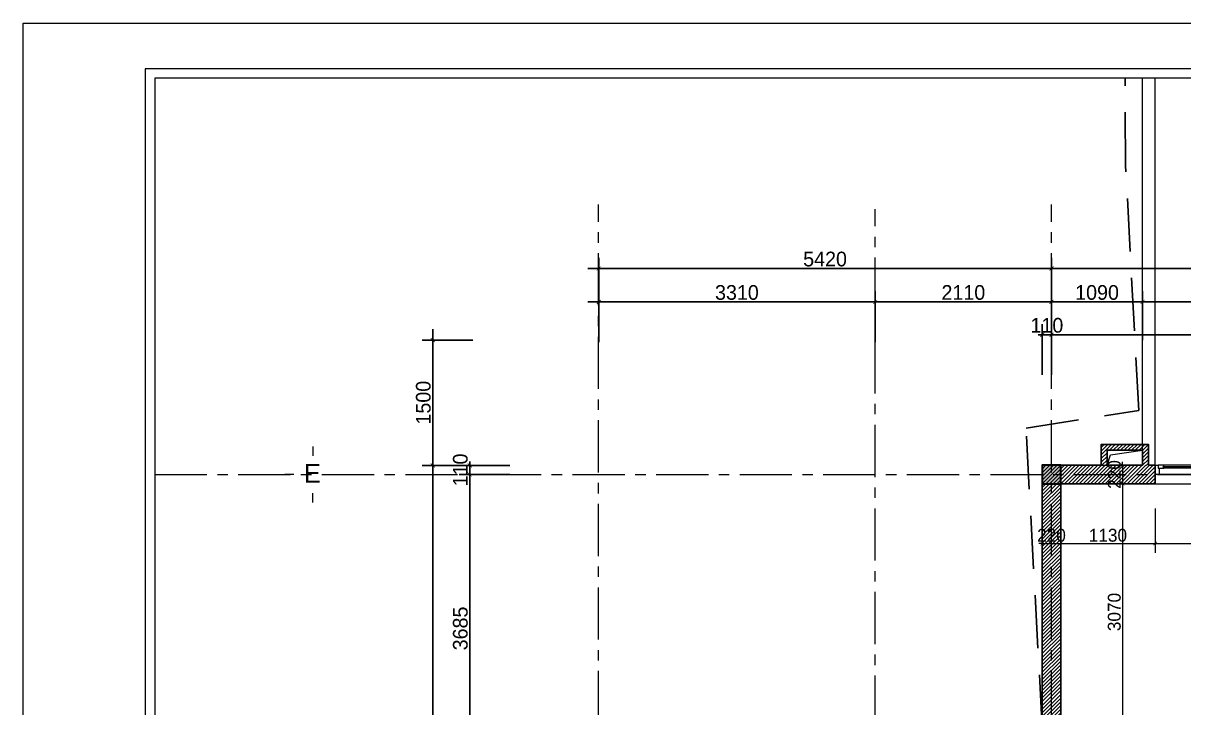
# Model space of a CAD drawing. Header units: millimetres. Extents: x 1832547 to 2001569, y -558009 to -417808.
# Drawn here: x 1876382 to 1890271, y -493127 to -484934 of the extents above; entities that cross this region are included whole.
import ezdxf
from ezdxf.enums import TextEntityAlignment as Align

# ---------------------------------------------------------------- set-up
doc = ezdxf.new("R2010")
doc.units = ezdxf.units.MM
doc.header["$MEASUREMENT"] = 0
doc.linetypes.add('CENTER', pattern=[2, 1.25, -0.25, 0.25, -0.25])
doc.linetypes.add('HIDDEN', pattern=[9.525, 6.35, -3.175])
doc.layers.get('0').update_dxf_attribs({"linetype": 'CONTINUOUS'})
doc.layers.get('DEFPOINTS').update_dxf_attribs({"linetype": 'CONTINUOUS'})
for name, color, linetype, lineweight in [('AUDIT_I_160126172308-0', 7, 'CONTINUOUS', 5), ('CA . CỬA', 251, 'CONTINUOUS', 5), ('CA. TUONG', 30, 'CONTINUOUS', 30), ('CA.cot', 2, 'CONTINUOUS', 35), ('CA.dim 08', 8, 'CONTINUOUS', 13), ('CA.thay 145', 145, 'CONTINUOUS', 18), ('CA.tim 67', 67, 'CENTER', 9), ('CA.vat lieu 08', 8, 'CONTINUOUS', 5), ('NP-CỬA SỔ', 143, 'CONTINUOUS', 15)]:
    doc.layers.add(name, color=color, linetype=linetype, lineweight=lineweight)
doc.styles.add('CA.JSC1', font='Vhavan.ttf', dxfattribs={"width": 0.8})
doc.styles.get("Standard").update_dxf_attribs({"font": 'roman.shx'})
doc.dimstyles.new('CA 70', dxfattribs={"dimscale": 0.7, "dimtxt": 220, "dimasz": 60, "dimexe": 160, "dimexo": 0, "dimgap": 30, "dimtad": 1, "dimdec": 0, "dimrnd": 5, "dimzin": 0, "dimdsep": 46, "dimtxsty": 'Standard', "dimblk": 'ARCHTICK', "dimcen": 0.09, "dimdle": 160, "dimclrd": 256, "dimclre": 256, "dimclrt": 255, "dimadec": 0, "dimazin": 0, "dimtfac": 1, "dimtdec": 0, "dimtix": 1, "dimtmove": 2, "dimatfit": 3, "dimldrblk": 'DOT', "dimfxl": 600, "dimfxlon": 1, "dimtolj": 1, "dimtzin": 0, "dimarcsym": 0})
doc.dimstyles.new('CA 80', dxfattribs={"dimscale": 0.8, "dimtxt": 220, "dimasz": 60, "dimexe": 160, "dimexo": 0, "dimgap": 30, "dimtad": 1, "dimdec": 0, "dimrnd": 5, "dimzin": 0, "dimdsep": 46, "dimtxsty": 'Standard', "dimblk": 'ARCHTICK', "dimcen": 0.09, "dimdle": 160, "dimclrd": 256, "dimclre": 256, "dimclrt": 255, "dimadec": 0, "dimazin": 0, "dimtfac": 1, "dimtdec": 0, "dimtix": 1, "dimtmove": 2, "dimatfit": 3, "dimldrblk": 'DOT', "dimfxl": 600, "dimfxlon": 1, "dimtolj": 1, "dimtzin": 0, "dimarcsym": 0})

# ---------------------------------------------------------------- blocks, each defined once
blk = doc.blocks.new('A$C2d76a15f')
at = {"color": 4, "linetype": 'Continuous', "lineweight": 18}
for p, q in [((27498, 19313), (1212, 19313)), ((1212, 19313), (1212, 453))]:
    blk.add_line(p, q, dxfattribs=at)
for p, q in [((27405, 19220), (1306, 19220)), ((1306, 19220), (1306, 546))]:
    blk.add_line(p, q)
at = {"layer": 'DEFPOINTS', "ltscale": 600}
for p, q in [((0, 0), (0, 19765)), ((0, 19765), (27951, 19765))]:
    blk.add_line(p, q, dxfattribs=at)
blk = doc.blocks.new('_ArchTick')
at = {"color": 1, "linetype": 'ByBlock', "const_width": 0.15}
blk.add_lwpolyline([(-0.5, -0.5), (0.5, 0.5)], dxfattribs=at)
blk = doc.blocks.new('*D783')
at = {"layer": 'CA.dim 08', "lineweight": -2, "transparency": 16777216}
for p, q in [((1888688, -464485), (1888688, -463901)), ((1889778, -464485), (1889778, -463901)), ((1889906, -464029), (1888560, -464029))]:
    blk.add_line(p, q, dxfattribs=at)
at = {"layer": 'DEFPOINTS', "color": 0, "transparency": 16777216}
for p in [(1888688, -464029), (1888688, -464485), (1889778, -464485)]:
    blk.add_point(p, dxfattribs=at)
at = {"layer": 'CA.dim 08', "lineweight": -2, "transparency": 16777216, "xscale": 48, "yscale": 48, "zscale": 48, "rotation": 180}
blk.add_blockref('_ArchTick', (1888688, -464029), dxfattribs=at)
at = {"layer": 'CA.dim 08', "lineweight": -2, "transparency": 16777216, "xscale": 48, "yscale": 48, "zscale": 48}
blk.add_blockref('_ArchTick', (1889778, -464029), dxfattribs=at)
at = {"layer": 'CA.dim 08', "color": 255, "transparency": 16777216, "insert": (1889233, -463917), "char_height": 176, "attachment_point": 5}
blk.add_mtext('\\A1;1090', dxfattribs=at)
blk = doc.blocks.new('_DOT')
at = {"color": 1, "linetype": 'ByBlock'}
blk.add_line((-0.5, 0), (-1, 0), dxfattribs=at)
at = {"color": 1, "linetype": 'ByBlock', "const_width": 0.5}
blk.add_lwpolyline([(-0.25, 0, 1), (0.25, 0, 1)], format="xyb", close=True, dxfattribs=at)
blk = doc.blocks.new('*D786')
at = {"layer": 'CA.dim 08', "lineweight": -2, "transparency": 16777216}
for p, q in [((1889778, -464485), (1889778, -463901)), ((1898248, -464485), (1898248, -463901)), ((1889650, -464029), (1898376, -464029))]:
    blk.add_line(p, q, dxfattribs=at)
at = {"layer": 'DEFPOINTS', "color": 0, "transparency": 16777216}
for p in [(1898248, -464029), (1889778, -464485), (1898248, -464485)]:
    blk.add_point(p, dxfattribs=at)
at = {"layer": 'CA.dim 08', "lineweight": -2, "transparency": 16777216, "xscale": 48, "yscale": 48, "zscale": 48, "rotation": 180}
blk.add_blockref('_ArchTick', (1889778, -464029), dxfattribs=at)
at = {"layer": 'CA.dim 08', "lineweight": -2, "transparency": 16777216, "xscale": 48, "yscale": 48, "zscale": 48}
blk.add_blockref('_ArchTick', (1898248, -464029), dxfattribs=at)
at = {"layer": 'CA.dim 08', "color": 255, "transparency": 16777216, "insert": (1894013, -463917), "char_height": 176, "attachment_point": 5}
blk.add_mtext('\\A1;8470', dxfattribs=at)
blk = doc.blocks.new('*D797')
at = {"layer": 'CA.dim 08', "lineweight": -2, "transparency": 16777216}
for p, q in [((1881726, -469908), (1881726, -465967)), ((1882206, -466095), (1881598, -466095)), ((1882206, -469780), (1881598, -469780))]:
    blk.add_line(p, q, dxfattribs=at)
at = {"layer": 'DEFPOINTS', "color": 0, "transparency": 16777216}
for p in [(1881726, -466095), (1882326, -466095), (1882379, -469780)]:
    blk.add_point(p, dxfattribs=at)
at = {"layer": 'CA.dim 08', "lineweight": -2, "transparency": 16777216, "xscale": 48, "yscale": 48, "zscale": 48}
for p, rotation in [((1881726, -466095), 90), ((1881726, -469780), 270)]:
    blk.add_blockref('_ArchTick', p, dxfattribs=dict(at, rotation=rotation))
at = {"layer": 'CA.dim 08', "color": 255, "transparency": 16777216, "insert": (1881614, -467937), "char_height": 176, "attachment_point": 5, "rotation": 90}
blk.add_mtext('\\A1;3685', dxfattribs=at)
blk = doc.blocks.new('*D798')
at = {"layer": 'CA.dim 08', "lineweight": -2, "transparency": 16777216}
for p, q in [((1881283, -466113), (1881283, -464357)), ((1881763, -464485), (1881155, -464485)), ((1881763, -465985), (1881155, -465985))]:
    blk.add_line(p, q, dxfattribs=at)
at = {"layer": 'DEFPOINTS', "color": 0, "transparency": 16777216}
for p in [(1881283, -464485), (1881883, -464485), (1881883, -465985)]:
    blk.add_point(p, dxfattribs=at)
at = {"layer": 'CA.dim 08', "lineweight": -2, "transparency": 16777216, "xscale": 48, "yscale": 48, "zscale": 48}
for p, rotation in [((1881283, -464485), 90), ((1881283, -465985), 270)]:
    blk.add_blockref('_ArchTick', p, dxfattribs=dict(at, rotation=rotation))
at = {"layer": 'CA.dim 08', "color": 255, "transparency": 16777216, "insert": (1881171, -465235), "char_height": 176, "attachment_point": 5, "rotation": 90}
blk.add_mtext('\\A1;1500', dxfattribs=at)
blk = doc.blocks.new('*D799')
at = {"layer": 'CA.dim 08', "lineweight": -2, "transparency": 16777216}
for p, q in [((1886578, -464509), (1886578, -463901)), ((1888688, -464485), (1888688, -463901)), ((1888816, -464029), (1886450, -464029))]:
    blk.add_line(p, q, dxfattribs=at)
at = {"layer": 'DEFPOINTS', "color": 0, "transparency": 16777216}
for p in [(1886578, -464029), (1886578, -464537), (1888688, -464485)]:
    blk.add_point(p, dxfattribs=at)
at = {"layer": 'CA.dim 08', "lineweight": -2, "transparency": 16777216, "xscale": 48, "yscale": 48, "zscale": 48, "rotation": 180}
blk.add_blockref('_ArchTick', (1886578, -464029), dxfattribs=at)
at = {"layer": 'CA.dim 08', "lineweight": -2, "transparency": 16777216, "xscale": 48, "yscale": 48, "zscale": 48}
blk.add_blockref('_ArchTick', (1888688, -464029), dxfattribs=at)
at = {"layer": 'CA.dim 08', "color": 255, "transparency": 16777216, "insert": (1887633, -463917), "char_height": 176, "attachment_point": 5}
blk.add_mtext('\\A1;2110', dxfattribs=at)
blk = doc.blocks.new('*D800')
at = {"layer": 'CA.dim 08', "lineweight": -2, "transparency": 16777216}
for p, q in [((1888688, -464902), (1888688, -464294)), ((1894688, -464902), (1894688, -464294)), ((1888560, -464422), (1894816, -464422))]:
    blk.add_line(p, q, dxfattribs=at)
at = {"layer": 'DEFPOINTS', "color": 0, "transparency": 16777216}
for p in [(1894688, -464422), (1888688, -464926), (1894688, -464926)]:
    blk.add_point(p, dxfattribs=at)
at = {"layer": 'CA.dim 08', "lineweight": -2, "transparency": 16777216, "xscale": 48, "yscale": 48, "zscale": 48, "rotation": 180}
blk.add_blockref('_ArchTick', (1888688, -464422), dxfattribs=at)
at = {"layer": 'CA.dim 08', "lineweight": -2, "transparency": 16777216, "xscale": 48, "yscale": 48, "zscale": 48}
blk.add_blockref('_ArchTick', (1894688, -464422), dxfattribs=at)
at = {"layer": 'CA.dim 08', "color": 255, "transparency": 16777216, "insert": (1891688, -464310), "char_height": 176, "attachment_point": 5}
blk.add_mtext('\\A1;6000', dxfattribs=at)
blk = doc.blocks.new('*D803')
at = {"layer": 'CA.dim 08', "lineweight": -2, "transparency": 16777216}
for p, q in [((1888688, -464109), (1888688, -463501)), ((1898248, -464109), (1898248, -463501)), ((1898376, -463629), (1888560, -463629))]:
    blk.add_line(p, q, dxfattribs=at)
at = {"layer": 'DEFPOINTS', "color": 0, "transparency": 16777216}
for p in [(1888688, -463629), (1898248, -464410), (1888688, -464926)]:
    blk.add_point(p, dxfattribs=at)
at = {"layer": 'CA.dim 08', "lineweight": -2, "transparency": 16777216, "xscale": 48, "yscale": 48, "zscale": 48, "rotation": 180}
blk.add_blockref('_ArchTick', (1888688, -463629), dxfattribs=at)
at = {"layer": 'CA.dim 08', "lineweight": -2, "transparency": 16777216, "xscale": 48, "yscale": 48, "zscale": 48}
blk.add_blockref('_ArchTick', (1898248, -463629), dxfattribs=at)
at = {"layer": 'CA.dim 08', "color": 255, "transparency": 16777216, "insert": (1893468, -463517), "char_height": 176, "attachment_point": 5}
blk.add_mtext('\\A1;9560', dxfattribs=at)
blk = doc.blocks.new('*D804')
at = {"layer": 'CA.dim 08', "lineweight": -2, "transparency": 16777216}
for p, q in [((1881283, -465857), (1881283, -481813)), ((1881763, -465985), (1881155, -465985)), ((1881763, -481685), (1881155, -481685))]:
    blk.add_line(p, q, dxfattribs=at)
at = {"layer": 'DEFPOINTS', "color": 0, "transparency": 16777216}
for p in [(1882302, -465985), (1881283, -481685), (1882302, -481685)]:
    blk.add_point(p, dxfattribs=at)
at = {"layer": 'CA.dim 08', "lineweight": -2, "transparency": 16777216, "xscale": 48, "yscale": 48, "zscale": 48}
for p, rotation in [((1881283, -465985), 90), ((1881283, -481685), 270)]:
    blk.add_blockref('_ArchTick', p, dxfattribs=dict(at, rotation=rotation))
at = {"layer": 'CA.dim 08', "color": 255, "transparency": 16777216, "insert": (1881148, -473433), "char_height": 176, "attachment_point": 5, "rotation": 90}
blk.add_mtext('\\A1;15700', dxfattribs=at)
blk = doc.blocks.new('*D810')
at = {"layer": 'CA.dim 08', "lineweight": -2, "transparency": 16777216}
for p, q in [((1881726, -465985), (1881726, -465937)), ((1882206, -465985), (1881598, -465985)), ((1882206, -466095), (1881598, -466095)), ((1881726, -466095), (1881726, -465985)), ((1881726, -466095), (1881726, -466143))]:
    blk.add_line(p, q, dxfattribs=at)
at = {"layer": 'DEFPOINTS', "color": 0, "transparency": 16777216}
for p in [(1881726, -465985), (1882326, -465985), (1882326, -466095)]:
    blk.add_point(p, dxfattribs=at)
at = {"layer": 'CA.dim 08', "lineweight": -2, "transparency": 16777216, "xscale": 48, "yscale": 48, "zscale": 48}
for p, rotation in [((1881726, -465985), 270), ((1881726, -466095), 90)]:
    blk.add_blockref('_ArchTick', p, dxfattribs=dict(at, rotation=rotation))
at = {"layer": 'CA.dim 08', "color": 255, "transparency": 16777216, "insert": (1881614, -466040), "char_height": 176, "attachment_point": 5, "rotation": 90}
blk.add_mtext('\\A1;110', dxfattribs=at)
blk = doc.blocks.new('FDBNDFJKBNFJKDNBFD')
at = {"layer": 'CA.vat lieu 08'}
for p, q in [((664804, -453296), (664804, -453401)), ((664594, -453612), (664490, -453612)), ((665015, -453612), (665119, -453612)), ((664804, -453926), (664804, -453821))]:
    blk.add_line(p, q, dxfattribs=at)
blk = doc.blocks.new('*D822')
at = {"layer": 'CA.dim 08', "lineweight": -2, "transparency": 16777216}
for p, q in [((1883269, -464509), (1883269, -463901)), ((1886578, -464509), (1886578, -463901)), ((1883141, -464029), (1886706, -464029))]:
    blk.add_line(p, q, dxfattribs=at)
at = {"layer": 'DEFPOINTS', "color": 0, "transparency": 16777216}
for p in [(1886578, -464029), (1883269, -464526), (1886578, -464526)]:
    blk.add_point(p, dxfattribs=at)
at = {"layer": 'CA.dim 08', "lineweight": -2, "transparency": 16777216, "xscale": 48, "yscale": 48, "zscale": 48, "rotation": 180}
blk.add_blockref('_ArchTick', (1883269, -464029), dxfattribs=at)
at = {"layer": 'CA.dim 08', "lineweight": -2, "transparency": 16777216, "xscale": 48, "yscale": 48, "zscale": 48}
blk.add_blockref('_ArchTick', (1886578, -464029), dxfattribs=at)
at = {"layer": 'CA.dim 08', "color": 255, "transparency": 16777216, "insert": (1884923, -463917), "char_height": 176, "attachment_point": 5}
blk.add_mtext('\\A1;3310', dxfattribs=at)
blk = doc.blocks.new('*D823')
at = {"layer": 'CA.dim 08', "lineweight": -2, "transparency": 16777216}
for p, q in [((1883269, -464109), (1883269, -463501)), ((1888688, -464109), (1888688, -463501)), ((1883141, -463629), (1888816, -463629))]:
    blk.add_line(p, q, dxfattribs=at)
at = {"layer": 'DEFPOINTS', "color": 0, "transparency": 16777216}
for p in [(1888688, -463629), (1883269, -465010), (1888688, -465010)]:
    blk.add_point(p, dxfattribs=at)
at = {"layer": 'CA.dim 08', "lineweight": -2, "transparency": 16777216, "xscale": 48, "yscale": 48, "zscale": 48, "rotation": 180}
blk.add_blockref('_ArchTick', (1883269, -463629), dxfattribs=at)
at = {"layer": 'CA.dim 08', "lineweight": -2, "transparency": 16777216, "xscale": 48, "yscale": 48, "zscale": 48}
blk.add_blockref('_ArchTick', (1888688, -463629), dxfattribs=at)
at = {"layer": 'CA.dim 08', "color": 255, "transparency": 16777216, "insert": (1885978, -463517), "char_height": 176, "attachment_point": 5}
blk.add_mtext('\\A1;5420', dxfattribs=at)
blk = doc.blocks.new('*D824')
at = {"layer": 'CA.dim 08', "lineweight": -2, "transparency": 16777216}
for p, q in [((1888578, -464902), (1888578, -464294)), ((1888688, -464902), (1888688, -464294)), ((1888578, -464422), (1888530, -464422)), ((1888578, -464422), (1888688, -464422)), ((1888688, -464422), (1888736, -464422))]:
    blk.add_line(p, q, dxfattribs=at)
at = {"layer": 'DEFPOINTS', "color": 0, "transparency": 16777216}
for p in [(1888688, -464422), (1888688, -465756), (1888578, -465985)]:
    blk.add_point(p, dxfattribs=at)
at = {"layer": 'CA.dim 08', "lineweight": -2, "transparency": 16777216, "xscale": 48, "yscale": 48, "zscale": 48}
blk.add_blockref('_ArchTick', (1888578, -464422), dxfattribs=at)
at = {"layer": 'CA.dim 08', "lineweight": -2, "transparency": 16777216, "xscale": 48, "yscale": 48, "zscale": 48, "rotation": 180}
blk.add_blockref('_ArchTick', (1888688, -464422), dxfattribs=at)
at = {"layer": 'CA.dim 08', "color": 255, "transparency": 16777216, "insert": (1888633, -464310), "char_height": 176, "attachment_point": 5}
blk.add_mtext('\\A1;110', dxfattribs=at)
blk = doc.blocks.new('A$Ccce9e104')
at = {"layer": 'CA.vat lieu 08'}
h = blk.add_hatch(color=256, dxfattribs=at)
h.dxf.hatch_style = 1
h.paths.add_polyline_path([(220, 220), (220, 0), (0, 0), (0, 220)])
at = {"layer": 'CA.cot'}
blk.add_lwpolyline([(220, 220), (220, 0), (0, 0), (0, 220)], close=True, dxfattribs=at)
blk = doc.blocks.new('*U80')
for p, q in [((-140, 105), (-140, 2945)), ((-105, 105), (-105, 2945)), ((-30, 50), (-30, 3000))]:
    blk.add_line(p, q)
for points in [[(-105, 3000), (-30, 3000), (-30, 3050), (-140, 3050), (-140, 3015), (-105, 3015)], [(-105, 3015), (-105, 2945), (-118, 2945), (-118, 2955), (-126, 2955), (-126, 2945), (-140, 2945), (-140, 3015)], [(-118, 95), (-118, 105), (-105, 105), (-105, 35), (-140, 35), (-140, 105), (-126, 105), (-126, 95)], [(-105, 50), (-30, 50), (-30, 0), (-140, 0), (-140, 35), (-105, 35)]]:
    blk.add_lwpolyline(points, close=True)
at = {"color": 8}
blk.add_lwpolyline([(-126, 95), (-118, 95), (-118, 2955), (-126, 2955)], close=True, dxfattribs=at)
blk = doc.blocks.new('*D245')
at = {"layer": 'CA.dim 08', "lineweight": -2, "transparency": 16777216}
for p, q in [((1888578, -490741), (1888578, -491273)), ((1888798, -490741), (1888798, -491273)), ((1888578, -491161), (1888536, -491161)), ((1888578, -491161), (1888798, -491161)), ((1888798, -491161), (1888840, -491161))]:
    blk.add_line(p, q, dxfattribs=at)
at = {"layer": 'DEFPOINTS', "color": 0, "transparency": 16777216}
for p in [(1888578, -490518), (1888798, -490518), (1888798, -491161)]:
    blk.add_point(p, dxfattribs=at)
at = {"layer": 'CA.dim 08', "lineweight": -2, "transparency": 16777216, "xscale": 42, "yscale": 42, "zscale": 42}
blk.add_blockref('_ArchTick', (1888578, -491161), dxfattribs=at)
at = {"layer": 'CA.dim 08', "lineweight": -2, "transparency": 16777216, "xscale": 42, "yscale": 42, "zscale": 42, "rotation": 180}
blk.add_blockref('_ArchTick', (1888798, -491161), dxfattribs=at)
at = {"layer": 'CA.dim 08', "color": 255, "transparency": 16777216, "insert": (1888688, -491063), "char_height": 154, "attachment_point": 5}
blk.add_mtext('\\A1;220', dxfattribs=at)
blk = doc.blocks.new('*D246')
at = {"layer": 'CA.dim 08', "lineweight": -2, "transparency": 16777216}
for p, q in [((1888798, -490741), (1888798, -491273)), ((1889928, -490741), (1889928, -491273)), ((1888686, -491161), (1890040, -491161))]:
    blk.add_line(p, q, dxfattribs=at)
at = {"layer": 'DEFPOINTS', "color": 0, "transparency": 16777216}
for p in [(1888798, -490518), (1889928, -490445), (1889928, -491161)]:
    blk.add_point(p, dxfattribs=at)
at = {"layer": 'CA.dim 08', "lineweight": -2, "transparency": 16777216, "xscale": 42, "yscale": 42, "zscale": 42, "rotation": 180}
blk.add_blockref('_ArchTick', (1888798, -491161), dxfattribs=at)
at = {"layer": 'CA.dim 08', "lineweight": -2, "transparency": 16777216, "xscale": 42, "yscale": 42, "zscale": 42}
blk.add_blockref('_ArchTick', (1889928, -491161), dxfattribs=at)
at = {"layer": 'CA.dim 08', "color": 255, "transparency": 16777216, "insert": (1889363, -491063), "char_height": 154, "attachment_point": 5}
blk.add_mtext('\\A1;1130', dxfattribs=at)
blk = doc.blocks.new('*D247')
at = {"layer": 'CA.dim 08', "lineweight": -2, "transparency": 16777216}
for p, q in [((1889928, -490741), (1889928, -491273)), ((1894578, -490741), (1894578, -491273)), ((1889816, -491161), (1894690, -491161))]:
    blk.add_line(p, q, dxfattribs=at)
at = {"layer": 'DEFPOINTS', "color": 0, "transparency": 16777216}
for p in [(1889928, -490445), (1894578, -490445), (1894578, -491161)]:
    blk.add_point(p, dxfattribs=at)
at = {"layer": 'CA.dim 08', "lineweight": -2, "transparency": 16777216, "xscale": 42, "yscale": 42, "zscale": 42, "rotation": 180}
blk.add_blockref('_ArchTick', (1889928, -491161), dxfattribs=at)
at = {"layer": 'CA.dim 08', "lineweight": -2, "transparency": 16777216, "xscale": 42, "yscale": 42, "zscale": 42}
blk.add_blockref('_ArchTick', (1894578, -491161), dxfattribs=at)
at = {"layer": 'CA.dim 08', "color": 255, "transparency": 16777216, "insert": (1892253, -491063), "char_height": 154, "attachment_point": 5}
blk.add_mtext('\\A1;4650', dxfattribs=at)
blk = doc.blocks.new('*D283')
at = {"layer": 'CA.dim 08', "lineweight": -2, "transparency": 16777216}
for p, q in [((1889118, -490225), (1889650, -490225)), ((1889538, -490225), (1889538, -490183)), ((1889538, -490225), (1889538, -490445)), ((1889118, -490445), (1889650, -490445)), ((1889538, -490445), (1889538, -490487))]:
    blk.add_line(p, q, dxfattribs=at)
at = {"layer": 'DEFPOINTS', "color": 0, "transparency": 16777216}
for p in [(1888940, -490225), (1888940, -490445), (1889538, -490445)]:
    blk.add_point(p, dxfattribs=at)
at = {"layer": 'CA.dim 08', "lineweight": -2, "transparency": 16777216, "xscale": 42, "yscale": 42, "zscale": 42}
for p, rotation in [((1889538, -490225), 270), ((1889538, -490445), 90)]:
    blk.add_blockref('_ArchTick', p, dxfattribs=dict(at, rotation=rotation))
at = {"layer": 'CA.dim 08', "color": 255, "transparency": 16777216, "insert": (1889440, -490335), "char_height": 154, "attachment_point": 5, "rotation": 90}
blk.add_mtext('\\A1;220', dxfattribs=at)
blk = doc.blocks.new('*D284')
at = {"layer": 'CA.dim 08', "lineweight": -2, "transparency": 16777216}
for p, q in [((1889538, -490333), (1889538, -493629)), ((1889118, -490445), (1889650, -490445)), ((1889118, -493517), (1889650, -493517))]:
    blk.add_line(p, q, dxfattribs=at)
at = {"layer": 'DEFPOINTS', "color": 0, "transparency": 16777216}
for p in [(1888940, -490445), (1888578, -493517), (1889538, -493517)]:
    blk.add_point(p, dxfattribs=at)
at = {"layer": 'CA.dim 08', "lineweight": -2, "transparency": 16777216, "xscale": 42, "yscale": 42, "zscale": 42}
for p, rotation in [((1889538, -490445), 90), ((1889538, -493517), 270)]:
    blk.add_blockref('_ArchTick', p, dxfattribs=dict(at, rotation=rotation))
at = {"layer": 'CA.dim 08', "color": 255, "transparency": 16777216, "insert": (1889440, -491981), "char_height": 154, "attachment_point": 5, "rotation": 90}
blk.add_mtext('\\A1;3070', dxfattribs=at)
blk = doc.blocks.new('ƯT5T45')
at = {"layer": 'CA.vat lieu 08'}
h = blk.add_hatch(dxfattribs=at)
h.set_pattern_fill('ANSI31', color=256, scale=250)
h.set_pattern_definition([(45, (-8605.114, 0), (-22.0970869, 22.0970869), [])])
h.paths.add_polyline_path([(1889643, -465734.7), (1889283, -465734.7), (1889283, -465784.7), (1889283, -465984.7), (1889353, -465984.7), (1889353, -465804.7), (1889643, -465804.7)])
h.paths.add_polyline_path([(1889848, -465736.8), (1889643, -465734.7), (1889643, -465804.7), (1889778, -465804.7), (1889778, -465984.7), (1889848, -465986.8)])
h = blk.add_hatch(dxfattribs=at)
h.set_pattern_fill('ANSI31', color=256, scale=250)
h.set_pattern_definition([(45, (1289.156, 0), (-22.0970869, 22.0970869), [])])
h.paths.add_polyline_path([(1889928, -465984.7), (1888578, -465984.7), (1888578, -470864.7), (1888798, -470864.7), (1888798, -466204.7), (1889928, -466204.7)])
h.paths.add_polyline_path([(1898138.1, -465984.7), (1894798.1, -465984.7), (1894798.1, -466204.7), (1895778.1, -466204.7), (1895778.1, -466656.7), (1895888.1, -466656.7), (1895888.1, -466204.7), (1898138.1, -466204.7)])
h.paths.add_polyline_path([(1899058.1, -467404.7), (1898358.1, -467404.7), (1898358.1, -467138.1), (1898248.1, -467138.1), (1898248.1, -467404.7), (1894578.1, -467404.7), (1894578.1, -469924.7), (1894688.1, -469924.7), (1894688.1, -467514.9), (1899058.1, -467514.9)])
h.paths.add_polyline_path([(1898358.1, -466204.7), (1898248.1, -466204.7), (1898248.1, -466438.4), (1898358.1, -466438.4)])
h.paths.add_polyline_path([(1899058.1, -468224.4), (1898838.1, -468224.4), (1898838.1, -469714.2), (1899058.1, -469714.2)], flags=17)
h.paths.add_polyline_path([(1899058.1, -470313.9), (1898838.1, -470313.9), (1898838.1, -470864.7), (1899058.1, -470864.7)])
h.paths.add_polyline_path([(1898838.1, -470974.7), (1894798.1, -470974.7), (1894798.1, -471084.7), (1898137.7, -471084.7), (1898137.7, -471684.9), (1898357.4, -471684.9), (1898357.4, -471584.7), (1898358.1, -471084.7), (1898838.1, -471084.7)])
h.paths.add_polyline_path([(1898357.4, -473524.6), (1898138.1, -473524.6), (1898138.1, -474124.7), (1898357.4, -474124.7)])
h.paths.add_polyline_path([(1898138.1, -474124.7), (1896847.9, -474124.7), (1896847.9, -474344.7), (1898138.1, -474344.7)])
h.paths.add_polyline_path([(1895248.1, -474124.7), (1894798.1, -474124.7), (1894798.1, -474344.7), (1895248.1, -474344.7)])
h.paths.add_polyline_path([(1894798.1, -475144.4), (1894578.1, -475144.4), (1894578.1, -477164.7), (1894798.1, -477164.7)])
h.paths.add_polyline_path([(1894578.1, -478074.7), (1889830.8, -478074.7), (1889830.8, -478184.7), (1894578.1, -478184.7)])
h.paths.add_polyline_path([(1888795.9, -477054.7), (1888578.4, -477054.9), (1888578.4, -477154.6), (1888578, -477964.7), (1888795.9, -477964.7)])
h.paths.add_polyline_path([(1888798, -478184.7), (1888578, -478184.7), (1888578, -478924.7), (1888798, -478924.7)])
h.paths.add_polyline_path([(1888798, -480724.6), (1888577.9, -480724.6), (1888577.9, -481464.7), (1888798, -481464.7)])
h.paths.add_polyline_path([(1894578.1, -481464.7), (1893178.1, -481464.7), (1893178.1, -479284.6), (1893068.1, -479284.6), (1893068.1, -481464.7), (1888798, -481464.7), (1888798, -481684.7), (1894578.1, -481684.7)])
h.paths.add_polyline_path([(1894798.1, -480284.7), (1894578.1, -480284.7), (1894578.1, -481464.7), (1894798.1, -481464.7)])
h.paths.add_polyline_path([(1894798.1, -479284.6), (1894578.1, -479284.6), (1894578.1, -479584.3), (1894798.1, -479584.3)])
h.paths.add_polyline_path([(1894578.1, -479284.6), (1893928.1, -479284.6), (1893928.1, -479394.6), (1894578.1, -479394.6)])
at = {"color": 12, "linetype": 'HIDDEN', "ltscale": 100, "true_color": 0xc20013}
blk.add_lwpolyline([(1882856.2, -469660.4), (1886871.6, -469394.6), (1888578, -469124.6), (1888382.8, -465540.8), (1889731.5, -465327.4), (1889574.4, -462394.6), (1889569, -461351.6)], dxfattribs=at)
at = {"layer": 'CA. TUONG'}
blk.add_line((1889928, -466204.7), (1889928, -465984.7), dxfattribs=at)
for points in [[(1889283, -465984.7), (1889283, -465784.7), (1889283, -465734.7), (1889669.4, -465734.7)], [(1889353, -465984.7), (1889353, -465804.7), (1889653, -465804.7)], [(1889653, -465804.7), (1889778, -465804.7), (1889778, -465984.7)], [(1889669.4, -465734.7), (1889848, -465734.7), (1889848, -465984.7)], [(1889283, -465984.7), (1888578, -465984.7), (1888578, -470864.7)], [(1889778, -465984.7), (1889353, -465984.7)], [(1889928, -465984.7), (1889848, -465984.7)], [(1889928, -466204.7), (1888798, -466204.7), (1888798, -470864.7)]]:
    blk.add_lwpolyline(points, dxfattribs=at)
at = {"layer": 'CA.thay 145'}
for points in [[(1889778, -465984.7), (1889778, -461351.6)], [(1889928, -465984.7), (1889928, -461351.6)], [(1889353, -465984.7), (1889393.7, -465859.9), (1889778, -465804.7)]]:
    blk.add_lwpolyline(points, dxfattribs=at)
at = {"layer": 'CA.tim 67', "ltscale": 500}
for p, q in [((1883268.7, -483070.4), (1883268.7, -462864)), ((1888688, -483070.4), (1888688, -462864)), ((1886578, -483124.4), (1886578, -462917.9)), ((1877956.3, -466094.7), (1906135.3, -466094.7))]:
    blk.add_line(p, q, dxfattribs=at)
at = {"layer": 'NP-CỬA SỔ'}
blk.add_lwpolyline([(1889928, -466204.7), (1894578.1, -466204.7)], dxfattribs=at)
at = {"layer": 'CA . CỬA', "xscale": -1, "rotation": 90}
blk.add_blockref('*U80', (1892977.9, -466124.7), dxfattribs=at)
at = {"layer": 'CA.cot', "xscale": -1, "rotation": 90}
blk.add_blockref('A$Ccce9e104', (1888798, -465984.7), dxfattribs=at)
at = {"layer": 'CA.dim 08', "xscale": -1.066666666666667, "yscale": 1.066666666666667, "zscale": 1.066666666666667}
blk.add_blockref('FDBNDFJKBNFJKDNBFD', (2588971.5, 17757.6), dxfattribs=at)
at = {"layer": 'AUDIT_I_160126172308-0', "style": 'CA.JSC1'}
blk.add_text('e', height=224, dxfattribs=at).set_placement((1879843.2, -466079.6), align=Align.MIDDLE)
at = {"layer": 'CA.dim 08'}
for base, p1, p2, picture, middle in [((1888688, -463628.7), (1883268.7, -465009.6), (1888688, -465009.6), '*D823', (1885978.3, -463516.7)), ((1886578, -464028.7), (1883268.7, -464526.5), (1886578, -464526.5), '*D822', (1884923.3, -463916.7)), ((1886578, -464028.7), (1888688, -464484.7), (1886578, -464536.8), '*D799', (1887633, -463916.7)), ((1888688, -464028.7), (1889778, -464484.7), (1888688, -464484.7), '*D783', (1889233, -463916.7)), ((1898248.1, -464028.7), (1889778, -464484.7), (1898248.1, -464484.7), '*D786', (1894013, -463916.7)), ((1888688, -464422.1), (1888578, -465984.7), (1888688, -465755.6), '*D824', (1888633, -464310.1)), ((1894688.1, -464422.1), (1888688, -464926.4), (1894688.1, -464926.4), '*D800', (1891688, -464310.1))]:
    dim = blk.add_linear_dim(base=base, p1=p1, p2=p2, dimstyle='CA 80', dxfattribs=at)
    dim.commit()
    dim.dimension.update_dxf_attribs({"geometry": picture, "text_midpoint": middle})
for base, p1, p2, angle, picture, middle in [((1888688, -463628.7), (1898248.1, -464410.3), (1888688, -464926.4), 180, '*D803', (1893468, -463516.7)), ((1881282.5, -464484.7), (1881883.1, -465984.7), (1881883.1, -464484.7), 90, '*D798', (1881170.5, -465234.7)), ((1881725.7, -465984.7), (1882326.2, -466094.7), (1882326.2, -465984.7), 90, '*D810', (1881613.7, -466039.7)), ((1881725.7, -466094.7), (1882378.6, -469779.5), (1882326.2, -466094.7), 90, '*D797', (1881613.7, -467937.1))]:
    dim = blk.add_linear_dim(base=base, p1=p1, p2=p2, angle=angle, dimstyle='CA 80', dxfattribs=at)
    dim.commit()
    dim.dimension.update_dxf_attribs({"geometry": picture, "text_midpoint": middle})
dim = blk.add_linear_dim(base=(1881282.5, -481684.7), p1=(1882302.4, -465984.7), p2=(1882302.4, -481684.7), angle=90, dimstyle='CA 80', dxfattribs=at)
dim.commit()
dim.dimension.update_dxf_attribs({"geometry": '*D804', "text_midpoint": (1881147.5, -473432.5), "dimtype": 160})

msp = doc.modelspace()

# ---------------------------------------------------------------- block references
at = {"layer": 'CA. TUONG'}
msp.add_blockref('ƯT5T45', (0, -24240.6), dxfattribs=at)
at = {"layer": 'CA.thay 145', "xscale": 1.205715468216754, "yscale": 1.205715468216754, "zscale": 1.205715468216754}
msp.add_blockref('A$C2d76a15f', (1876382.2, -508765.7), dxfattribs=at)

# ---------------------------------------------------------------- dimensions: what is measured, and where the dimension line sits
at = {"layer": 'CA.dim 08'}
for base, p1, p2, picture, middle in [((1889538.1, -490445.3), (1888939.9, -490225.3), (1888939.9, -490445.3), '*D283', (1889440.1, -490335.3)), ((1889538.1, -493517.1), (1888939.9, -490445.3), (1888578, -493517.1), '*D284', (1889440.1, -491981.2))]:
    dim = msp.add_linear_dim(base=base, p1=p1, p2=p2, angle=90, dimstyle='CA 70', dxfattribs=at)
    dim.commit()
    dim.dimension.update_dxf_attribs({"geometry": picture, "text_midpoint": middle})
for base, p1, p2, picture, middle in [((1888798, -491160.6), (1888578, -490518.5), (1888798, -490518.5), '*D245', (1888688, -491062.6)), ((1889928, -491160.6), (1888798, -490518.5), (1889928, -490445.3), '*D246', (1889363, -491062.6)), ((1894578.1, -491160.6), (1889928, -490445.3), (1894578.1, -490445.3), '*D247', (1892253, -491062.6))]:
    dim = msp.add_linear_dim(base=base, p1=p1, p2=p2, dimstyle='CA 70', dxfattribs=at)
    dim.commit()
    dim.dimension.update_dxf_attribs({"geometry": picture, "text_midpoint": middle})

doc.saveas('drawing.dxf')
